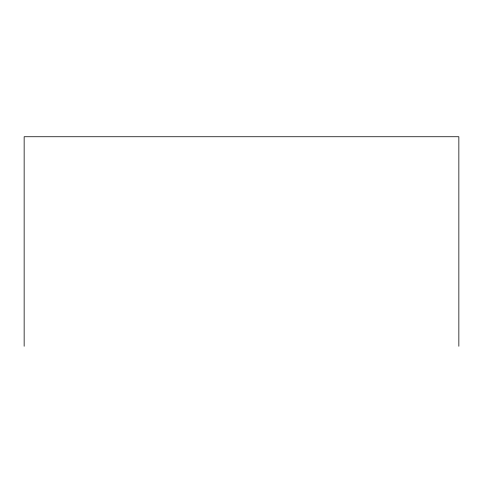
<?xml version="1.0" encoding="UTF-8"?>
<svg xmlns="http://www.w3.org/2000/svg" width="483" height="483" viewBox="0 0 483 483"><rect width="100%" height="100%" fill="white"/><g stroke="black" fill="none" stroke-linecap="round" stroke-linejoin="round"><path stroke-width="0.72" d="M458.85 346.263L458.85 136.737L24.15 136.737L24.15 346.263"/></g></svg>
